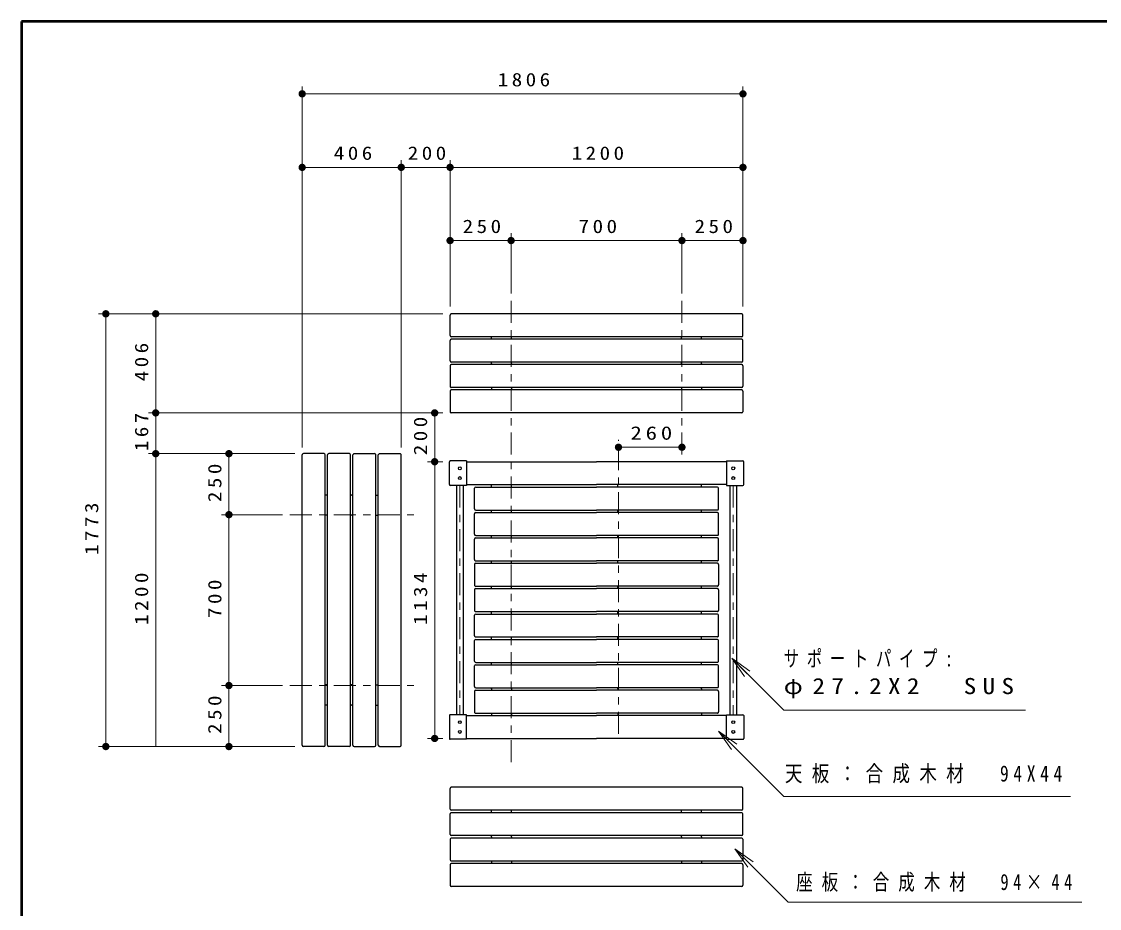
# Model space of a CAD drawing. Units: millimetres on the paper, with parts at other scales. Extents: x -365 to 0, y 0 to 257.
# Drawn here: x -365 to -217.8, y 135.9 to 257 of the extents above; entities that cross this region are included whole.
import ezdxf

# ---------------------------------------------------------------- set-up
doc = ezdxf.new("R2010")
doc.units = ezdxf.units.MM
doc.linetypes.add('USER2', pattern=[6, 3, -1, 1, -1])
doc.layers.add('LY_1', color=7, linetype='Continuous', lineweight=25)
doc.styles.add('ＭＳ ゴシック', font='')
doc.styles.get('ＭＳ ゴシック').set_extended_font_data('MS Gothic')

# ---------------------------------------------------------------- blocks, each defined once
blk = doc.blocks.new('filled_dot')
at = {"color": 0, "linetype": 'Continuous', "lineweight": -2, "const_width": 1.25}
blk.add_lwpolyline([(-0.625, 0, 1), (0.625, 0, 1)], format="xyb", close=True, dxfattribs=at)

msp = doc.modelspace()

# ---------------------------------------------------------------- linework, layer by layer
at = {"layer": 'LY_1', "lineweight": 50}
for p, q in [((-365, 257), (-365, 0)), ((0, 257), (-365, 257))]:
    msp.add_line(p, q, dxfattribs=at)
at = {"layer": 'LY_1', "lineweight": 13}
for p, q in [((-326.677, 238.088), (-326.677, 248.123)), ((-266.477, 228.088), (-266.477, 248.123)), ((-326.677, 247.123), (-266.477, 247.123)), ((-326.677, 198.821), (-326.677, 238.088)), ((-326.677, 237.088), (-313.143, 237.088)), ((-313.143, 198.821), (-313.143, 238.088)), ((-313.143, 237.088), (-306.477, 237.088)), ((-306.477, 218.088), (-306.477, 238.088)), ((-306.477, 237.088), (-266.477, 237.088)), ((-266.477, 218.088), (-266.477, 238.088)), ((-306.477, 218.088), (-306.477, 228.088)), ((-306.477, 227.088), (-298.143, 227.088)), ((-298.143, 219.855), (-298.143, 228.088)), ((-298.143, 227.088), (-274.81, 227.088)), ((-274.81, 219.855), (-274.81, 228.088)), ((-274.81, 227.088), (-266.477, 227.088)), ((-266.477, 218.088), (-266.477, 228.088)), ((-307.477, 217.088), (-354.488, 217.088)), ((-353.488, 157.988), (-353.488, 217.088)), ((-346.677, 203.554), (-346.677, 217.088)), ((-307.477, 203.554), (-347.677, 203.554)), ((-346.677, 197.988), (-346.677, 203.554)), ((-307.477, 203.554), (-309.581, 203.554)), ((-308.581, 196.888), (-308.581, 203.554)), ((-274.81, 200.494), (-274.81, 197.862)), ((-283.477, 199.727), (-283.477, 199.862)), ((-283.477, 198.862), (-274.81, 198.862)), ((-327.677, 197.988), (-347.677, 197.988)), ((-346.677, 157.988), (-346.677, 197.988)), ((-327.677, 197.988), (-337.677, 197.988)), ((-336.677, 189.654), (-336.677, 197.988)), ((-307.477, 196.888), (-309.581, 196.888)), ((-308.581, 159.088), (-308.581, 196.888)), ((-329.354, 189.654), (-337.677, 189.654)), ((-336.677, 166.321), (-336.677, 189.654)), ((-266.248, 167.572), (-268.016, 170.047)), ((-268.016, 170.047), (-265.541, 168.279)), ((-268.016, 170.047), (-265.895, 167.925)), ((-329.354, 166.321), (-337.677, 166.321)), ((-336.677, 157.988), (-336.677, 166.321)), ((-307.477, 159.088), (-309.581, 159.088)), ((-268.041, 157.593), (-269.809, 160.068)), ((-269.809, 160.068), (-267.334, 158.3)), ((-269.809, 160.068), (-267.688, 157.947)), ((-327.677, 157.988), (-354.488, 157.988)), ((-327.677, 157.988), (-337.677, 157.988)), ((-265.81, 141.529), (-267.578, 144.003)), ((-267.578, 144.003), (-265.103, 142.236)), ((-267.578, 144.003), (-265.457, 141.882))]:
    msp.add_line(p, q, dxfattribs=at)
at = {"layer": 'LY_1', "linetype": 'USER2', "lineweight": 13}
for p, q in [((-298.143, 218.855), (-298.143, 155.02)), ((-274.81, 218.855), (-274.81, 200.494)), ((-283.477, 198.727), (-283.477, 158.778)), ((-305.143, 193.654), (-305.143, 162.321)), ((-267.81, 193.654), (-267.811, 162.321)), ((-328.354, 189.654), (-311.432, 189.654)), ((-328.354, 166.321), (-311.432, 166.321))]:
    msp.add_line(p, q, dxfattribs=at)
at = {"layer": 'LY_1', "color": 4}
for p, q in [((-306.477, 214.121), (-306.477, 216.921)), ((-266.643, 217.088), (-306.31, 217.088)), ((-266.477, 214.121), (-266.477, 216.921)), ((-306.477, 210.654), (-306.477, 213.454)), ((-266.643, 213.954), (-306.31, 213.954)), ((-266.643, 213.621), (-306.31, 213.621)), ((-266.477, 210.654), (-266.477, 213.454)), ((-306.477, 209.988), (-306.477, 207.188)), ((-266.643, 210.488), (-306.31, 210.488)), ((-266.643, 210.154), (-306.31, 210.154)), ((-266.477, 209.988), (-266.477, 207.188)), ((-306.477, 206.521), (-306.477, 203.721)), ((-266.643, 207.021), (-306.31, 207.021)), ((-266.643, 206.688), (-306.31, 206.688)), ((-266.477, 206.521), (-266.477, 203.721)), ((-266.643, 203.554), (-306.31, 203.554)), ((-326.677, 158.154), (-326.677, 197.821)), ((-323.71, 197.988), (-326.51, 197.988)), ((-323.543, 158.154), (-323.543, 197.821)), ((-323.21, 158.154), (-323.21, 197.821)), ((-320.243, 197.988), (-323.043, 197.988)), ((-320.077, 158.154), (-320.077, 197.821)), ((-319.743, 158.154), (-319.743, 197.821)), ((-319.577, 197.988), (-316.777, 197.988)), ((-316.61, 158.154), (-316.61, 197.821)), ((-316.277, 158.154), (-316.277, 197.821)), ((-316.11, 197.988), (-313.31, 197.988)), ((-313.143, 158.154), (-313.143, 197.821)), ((-306.577, 193.754), (-306.577, 196.887)), ((-304.243, 196.888), (-286.477, 196.888)), ((-268.71, 196.888), (-286.477, 196.888)), ((-266.377, 193.754), (-266.377, 196.887)), ((-304.243, 193.754), (-286.477, 193.754)), ((-303.143, 190.454), (-303.143, 193.254)), ((-302.977, 193.421), (-286.477, 193.421)), ((-268.71, 193.754), (-286.477, 193.754)), ((-269.977, 193.421), (-286.477, 193.421)), ((-269.81, 190.454), (-269.81, 193.254)), ((-302.977, 190.288), (-286.477, 190.288)), ((-302.977, 189.954), (-286.477, 189.954)), ((-269.977, 190.288), (-286.477, 190.288)), ((-269.977, 189.954), (-286.477, 189.954)), ((-303.143, 186.988), (-303.143, 189.788)), ((-269.81, 186.988), (-269.81, 189.788)), ((-303.143, 183.521), (-303.143, 186.321)), ((-302.977, 186.821), (-286.477, 186.821)), ((-302.977, 186.488), (-286.477, 186.488)), ((-269.977, 186.821), (-286.477, 186.821)), ((-269.977, 186.488), (-286.477, 186.488)), ((-269.81, 183.521), (-269.81, 186.321)), ((-303.143, 182.854), (-303.143, 180.054)), ((-302.977, 183.354), (-286.477, 183.354)), ((-302.977, 183.021), (-286.477, 183.021)), ((-269.977, 183.354), (-286.477, 183.354)), ((-269.977, 183.021), (-286.477, 183.021)), ((-269.81, 182.854), (-269.81, 180.054)), ((-302.977, 179.888), (-286.477, 179.888)), ((-269.977, 179.888), (-286.477, 179.888)), ((-303.143, 179.388), (-303.143, 176.588)), ((-302.977, 179.554), (-286.477, 179.554)), ((-269.977, 179.554), (-286.477, 179.554)), ((-269.81, 179.388), (-269.81, 176.588)), ((-303.143, 173.121), (-303.143, 175.921)), ((-302.977, 176.421), (-286.477, 176.421)), ((-302.977, 176.088), (-286.477, 176.088)), ((-269.977, 176.421), (-286.477, 176.421)), ((-269.977, 176.088), (-286.477, 176.088)), ((-269.81, 173.121), (-269.81, 175.921)), ((-303.143, 169.654), (-303.143, 172.454)), ((-302.977, 172.954), (-286.477, 172.954)), ((-302.977, 172.621), (-286.477, 172.621)), ((-269.977, 172.954), (-286.477, 172.954)), ((-269.977, 172.621), (-286.477, 172.621)), ((-269.81, 169.654), (-269.81, 172.454)), ((-302.977, 169.488), (-286.477, 169.488)), ((-269.977, 169.488), (-286.477, 169.488)), ((-303.143, 166.188), (-303.143, 168.988)), ((-302.977, 169.154), (-286.477, 169.154)), ((-269.977, 169.154), (-286.477, 169.154)), ((-269.81, 166.188), (-269.81, 168.988)), ((-303.143, 165.521), (-303.143, 162.721)), ((-302.977, 166.021), (-286.477, 166.021)), ((-302.977, 165.688), (-286.477, 165.688)), ((-269.977, 166.021), (-286.477, 166.021)), ((-269.977, 165.688), (-286.477, 165.688)), ((-269.81, 165.521), (-269.81, 162.721)), ((-306.577, 162.221), (-306.577, 159.088)), ((-304.243, 162.221), (-286.477, 162.221)), ((-302.977, 162.554), (-286.477, 162.554)), ((-269.977, 162.554), (-286.477, 162.554)), ((-268.71, 162.221), (-286.477, 162.221)), ((-266.377, 162.221), (-266.377, 159.088)), ((-304.243, 159.088), (-286.477, 159.088)), ((-268.71, 159.088), (-286.477, 159.088)), ((-323.71, 157.988), (-326.51, 157.988)), ((-320.243, 157.988), (-323.043, 157.988)), ((-319.577, 157.988), (-316.777, 157.988)), ((-316.11, 157.988), (-313.31, 157.988)), ((-306.477, 149.454), (-306.477, 152.254)), ((-266.643, 152.421), (-306.31, 152.421)), ((-266.477, 149.454), (-266.477, 152.254)), ((-306.477, 145.988), (-306.477, 148.788)), ((-266.643, 149.288), (-306.31, 149.288)), ((-266.643, 148.954), (-306.31, 148.954)), ((-266.477, 145.988), (-266.477, 148.788)), ((-266.643, 145.821), (-306.31, 145.821)), ((-306.477, 145.321), (-306.477, 142.521)), ((-266.643, 145.488), (-306.31, 145.488)), ((-266.477, 145.321), (-266.477, 142.521)), ((-306.477, 141.854), (-306.477, 139.054)), ((-266.643, 142.354), (-306.31, 142.354)), ((-266.643, 142.021), (-306.31, 142.021)), ((-266.477, 141.854), (-266.477, 139.054)), ((-266.643, 138.888), (-306.31, 138.888))]:
    msp.add_line(p, q, dxfattribs=at)
at = {"layer": 'LY_1'}
for p, q in [((-300.81, 213.621), (-300.81, 213.954)), ((-298.068, 213.621), (-298.068, 213.954)), ((-274.885, 213.621), (-274.885, 213.954)), ((-272.143, 213.621), (-272.143, 213.954)), ((-300.81, 210.321), (-300.81, 210.488)), ((-300.81, 210.321), (-300.81, 210.154)), ((-298.068, 210.321), (-298.068, 210.488)), ((-298.068, 210.321), (-298.068, 210.154)), ((-274.885, 210.321), (-274.885, 210.488)), ((-274.885, 210.321), (-274.885, 210.154)), ((-272.143, 210.321), (-272.143, 210.488)), ((-272.143, 210.321), (-272.143, 210.154)), ((-300.81, 207.021), (-300.81, 206.688)), ((-298.068, 207.021), (-298.068, 206.688)), ((-274.885, 207.021), (-274.885, 206.688)), ((-272.143, 207.021), (-272.143, 206.688)), ((-304.243, 196.988), (-306.477, 196.988)), ((-304.243, 196.988), (-304.243, 193.654)), ((-268.71, 196.988), (-266.477, 196.988)), ((-268.71, 196.988), (-268.71, 193.654)), ((-304.243, 193.654), (-306.477, 193.654)), ((-305.597, 193.654), (-305.596, 162.321)), ((-304.69, 193.654), (-304.689, 162.321)), ((-300.81, 193.421), (-300.81, 193.754)), ((-298.068, 193.421), (-298.068, 193.754)), ((-283.552, 193.421), (-283.552, 193.754)), ((-272.143, 193.421), (-272.143, 193.754)), ((-268.71, 193.654), (-266.477, 193.654)), ((-268.263, 193.654), (-268.264, 162.321)), ((-267.357, 193.654), (-267.357, 162.321)), ((-323.21, 192.321), (-323.543, 192.321)), ((-319.91, 192.321), (-320.077, 192.321)), ((-319.91, 192.321), (-319.743, 192.321)), ((-316.61, 192.321), (-316.277, 192.321)), ((-300.81, 189.954), (-300.81, 190.288)), ((-298.068, 189.954), (-298.068, 190.288)), ((-283.552, 189.954), (-283.552, 190.288)), ((-272.143, 189.954), (-272.143, 190.288)), ((-323.21, 189.579), (-323.543, 189.579)), ((-319.91, 189.579), (-320.077, 189.579)), ((-319.91, 189.579), (-319.743, 189.579)), ((-316.61, 189.579), (-316.277, 189.579)), ((-300.81, 186.488), (-300.81, 186.821)), ((-298.068, 186.488), (-298.068, 186.821)), ((-283.552, 186.488), (-283.552, 186.821)), ((-272.143, 186.488), (-272.143, 186.821)), ((-300.81, 183.021), (-300.81, 183.354)), ((-298.068, 183.021), (-298.068, 183.354)), ((-283.552, 183.021), (-283.552, 183.354)), ((-272.143, 183.021), (-272.143, 183.354)), ((-300.81, 179.554), (-300.81, 179.888)), ((-298.068, 179.554), (-298.068, 179.888)), ((-283.552, 179.554), (-283.552, 179.888)), ((-272.143, 179.554), (-272.143, 179.888)), ((-300.81, 176.088), (-300.81, 176.421)), ((-298.068, 176.088), (-298.068, 176.421)), ((-283.552, 176.088), (-283.552, 176.421)), ((-272.143, 176.088), (-272.143, 176.421)), ((-300.81, 172.621), (-300.81, 172.954)), ((-298.068, 172.621), (-298.068, 172.954)), ((-283.552, 172.621), (-283.552, 172.954)), ((-272.143, 172.621), (-272.143, 172.954)), ((-300.81, 169.154), (-300.81, 169.488)), ((-298.068, 169.154), (-298.068, 169.488)), ((-283.552, 169.154), (-283.552, 169.488)), ((-272.143, 169.154), (-272.143, 169.488)), ((-323.21, 166.396), (-323.543, 166.396)), ((-319.91, 166.396), (-320.077, 166.396)), ((-319.91, 166.396), (-319.743, 166.396)), ((-316.61, 166.396), (-316.277, 166.396)), ((-300.81, 165.854), (-300.81, 166.021)), ((-300.81, 165.854), (-300.81, 165.688)), ((-298.068, 165.854), (-298.068, 166.021)), ((-298.068, 165.854), (-298.068, 165.688)), ((-283.552, 165.854), (-283.552, 166.021)), ((-283.552, 165.854), (-283.552, 165.688)), ((-272.143, 165.854), (-272.143, 166.021)), ((-272.143, 165.854), (-272.143, 165.688)), ((-323.21, 163.654), (-323.543, 163.654)), ((-319.91, 163.654), (-320.077, 163.654)), ((-319.91, 163.654), (-319.743, 163.654)), ((-316.61, 163.654), (-316.277, 163.654)), ((-304.243, 162.321), (-306.477, 162.321)), ((-304.243, 158.988), (-304.243, 162.321)), ((-300.81, 162.554), (-300.81, 162.221)), ((-298.068, 162.554), (-298.068, 162.221)), ((-283.552, 162.554), (-283.552, 162.221)), ((-272.143, 162.554), (-272.143, 162.221)), ((-268.71, 162.321), (-266.477, 162.321)), ((-268.71, 158.988), (-268.71, 162.321)), ((-304.243, 158.988), (-306.477, 158.988)), ((-268.71, 158.988), (-266.477, 158.988)), ((-300.81, 148.954), (-300.81, 149.288)), ((-298.068, 148.954), (-298.068, 149.288)), ((-274.885, 148.954), (-274.885, 149.288)), ((-272.143, 148.954), (-272.143, 149.288)), ((-300.81, 145.654), (-300.81, 145.821)), ((-298.068, 145.654), (-298.068, 145.821)), ((-274.885, 145.654), (-274.885, 145.821)), ((-272.143, 145.654), (-272.143, 145.821)), ((-300.81, 145.654), (-300.81, 145.488)), ((-298.068, 145.654), (-298.068, 145.488)), ((-274.885, 145.654), (-274.885, 145.488)), ((-272.143, 145.654), (-272.143, 145.488)), ((-300.81, 142.354), (-300.81, 142.021)), ((-298.068, 142.354), (-298.068, 142.021)), ((-274.885, 142.354), (-274.885, 142.021)), ((-272.143, 142.354), (-272.143, 142.021))]:
    msp.add_line(p, q, dxfattribs=at)
at = {"layer": 'LY_1', "lineweight": 13}
for points in [[(-268.016, 170.047), (-260.918, 162.949), (-227.913, 162.949)], [(-269.809, 160.068), (-260.918, 151.177), (-221.748, 151.177)], [(-267.578, 144.003), (-260.287, 136.713), (-220.212, 136.713)]]:
    msp.add_lwpolyline(points, dxfattribs=at)
at = {"layer": 'LY_1'}
for centre in [(-305.143, 195.988), (-267.81, 195.988), (-305.143, 194.654), (-267.81, 194.654), (-305.143, 161.321), (-267.81, 161.321), (-305.143, 159.988), (-267.81, 159.988)]:
    msp.add_circle(centre, 0.2, dxfattribs=at)
at = {"layer": 'LY_1', "color": 4}
for centre, start, end in [((-306.31, 216.921), 90, 180), ((-266.643, 216.921), 360, 90), ((-306.31, 214.121), 180.00001, 270), ((-306.31, 213.454), 90, 180), ((-266.643, 214.121), 270, 0), ((-266.643, 213.454), 360, 90), ((-306.31, 210.654), 180.00001, 270), ((-266.643, 210.654), 270, 0), ((-306.31, 209.988), 90, 180), ((-266.643, 209.988), 360, 90), ((-306.31, 207.188), 179.99999, 270), ((-306.31, 206.521), 90, 180), ((-266.643, 207.188), 270, 0), ((-266.643, 206.521), 360, 90), ((-306.31, 203.721), 179.99999, 270), ((-266.643, 203.721), 270, 0), ((-326.51, 197.821), 89.99999, 180), ((-323.71, 197.821), 0, 89.99999), ((-323.043, 197.821), 89.99999, 180), ((-320.243, 197.821), 0, 89.99999), ((-319.577, 197.821), 89.99999, 180), ((-316.777, 197.821), 360, 90.00001), ((-316.11, 197.821), 89.99999, 180), ((-313.31, 197.821), 360, 90.00001), ((-302.977, 193.254), 90, 180), ((-269.977, 193.254), 360, 90), ((-302.977, 190.454), 179.99999, 270), ((-302.977, 189.788), 90, 180), ((-269.977, 190.454), 270, 0.00001), ((-269.977, 189.788), 360, 90), ((-302.977, 186.988), 179.99999, 270), ((-269.977, 186.988), 270, 0.00001), ((-302.977, 186.321), 90, 180), ((-269.977, 186.321), 360, 90), ((-302.977, 183.521), 179.99999, 270), ((-302.977, 182.854), 90, 180), ((-269.977, 183.521), 270, 0.00001), ((-269.977, 182.854), 360, 90), ((-302.977, 180.054), 179.99999, 270), ((-269.977, 180.054), 270, 0.00001), ((-302.977, 179.388), 90, 180), ((-269.977, 179.388), 360, 90), ((-302.977, 176.588), 179.99999, 270), ((-302.977, 175.921), 90, 180), ((-269.977, 176.588), 270, 0.00001), ((-269.977, 175.921), 360, 90), ((-302.977, 173.121), 179.99999, 270), ((-302.977, 172.454), 90, 180), ((-269.977, 173.121), 270, 0.00001), ((-269.977, 172.454), 360, 90), ((-302.977, 169.654), 179.99999, 270), ((-269.977, 169.654), 270, 0.00001), ((-302.977, 168.988), 90, 180), ((-269.977, 168.988), 360, 90), ((-302.977, 166.188), 179.99999, 270), ((-302.977, 165.521), 90, 180), ((-269.977, 166.188), 270, 0.00001), ((-269.977, 165.521), 360, 90), ((-302.977, 162.721), 179.99999, 270), ((-269.977, 162.721), 270, 0.00001), ((-326.51, 158.154), 180, 270), ((-323.71, 158.154), 270, 360), ((-323.043, 158.154), 180, 270), ((-320.243, 158.154), 270, 360), ((-319.577, 158.154), 180, 270), ((-316.777, 158.154), 270, 360), ((-316.11, 158.154), 180, 270), ((-313.31, 158.154), 270, 360), ((-306.31, 152.254), 90, 180.00001), ((-266.643, 152.254), 360, 90), ((-306.31, 149.454), 180, 270), ((-306.31, 148.788), 90, 180.00001), ((-266.643, 149.454), 270, 0), ((-266.643, 148.788), 360, 90), ((-306.31, 145.988), 180, 270), ((-266.643, 145.988), 270, 0), ((-306.31, 145.321), 90, 179.99999), ((-266.643, 145.321), 360, 90), ((-306.31, 142.521), 180, 270), ((-306.31, 141.854), 90, 179.99999), ((-266.643, 142.521), 270, 0), ((-266.643, 141.854), 360, 90), ((-306.31, 139.054), 180, 270), ((-266.643, 139.054), 270, 0)]:
    msp.add_arc(centre, 0.167, start, end, dxfattribs=at)
at = {"layer": 'LY_1'}
for centre, start, end in [((-306.477, 196.887), 90.00112, 180.00112), ((-266.477, 196.887), 359.99888, 89.99888), ((-306.477, 193.754), 180.00112, 270.00112), ((-266.477, 193.754), 269.99888, 359.99888), ((-306.477, 162.221), 89.99888, 179.99888), ((-266.477, 162.221), 0.00112, 90.00112), ((-306.477, 159.088), 179.99888, 269.99888), ((-266.477, 159.088), 270.00112, 0.00112)]:
    msp.add_arc(centre, 0.1, start, end, dxfattribs=at)

# ---------------------------------------------------------------- block references
at = {"layer": 'LY_1', "lineweight": 13, "xscale": 0.4, "yscale": 0.4}
for p in [(-326.677, 247.123), (-326.677, 237.088), (-306.477, 227.088), (-283.477, 198.862)]:
    msp.add_blockref('filled_dot', p, dxfattribs=at)
for p, rotation in [((-266.477, 247.123), 180), ((-313.143, 237.088), 180), ((-306.477, 237.088), 180), ((-266.477, 237.088), 180), ((-298.143, 227.088), 180), ((-274.81, 227.088), 180), ((-266.477, 227.088), 180), ((-353.488, 217.088), 270), ((-346.677, 217.088), 270), ((-346.677, 203.554), 270), ((-308.581, 203.554), 270), ((-274.81, 198.862), 180), ((-346.677, 197.988), 270), ((-336.677, 197.988), 270), ((-308.581, 196.888), 270), ((-336.677, 189.654), 270), ((-336.677, 166.321), 270), ((-308.581, 159.088), 90), ((-353.488, 157.988), 90), ((-336.677, 157.988), 90)]:
    msp.add_blockref('filled_dot', p, dxfattribs=dict(at, rotation=rotation))

# ---------------------------------------------------------------- texts
at = {"layer": 'LY_1', "style": 'ＭＳ ゴシック'}
for s, insert, char_height, attachment_point in [('\\T1.33;\\W1.15;1806', (-296.153, 248.123), 1.833, 8), ('\\T1.33;\\W1.15;406', (-319.495, 238.088), 1.833, 8), ('\\T1.33;\\W1.15;200', (-309.393, 238.088), 1.833, 8), ('\\T1.33;\\W1.15;1200', (-286.056, 238.088), 1.833, 8), ('\\T1.33;\\W1.15;250', (-301.895, 228.088), 1.833, 8), ('\\T1.33;\\W1.15;700', (-286.06, 228.088), 1.833, 8), ('\\T1.33;\\W1.15;250', (-270.228, 228.088), 1.833, 8), ('\\T1.33;\\W1.25;260', (-278.735, 199.862), 1.833, 8), ('\\T1.5;\\W0.7;サポートパイプ:', (-260.913, 169.949), 2.199, 4), ('\\T1.5;\\W1.15;φ27.2X2\u3000SUS', (-260.913, 165.949), 2.199, 4), ('\\T1.53;\\W0.8;天板：合成木材\u300094X44', (-260.748, 154.177), 2.199, 4), ('\\T1.55;\\W0.75;座板：合成木材\u300094×44', (-259.212, 139.363), 2.199, 4)]:
    msp.add_mtext(s, dxfattribs=dict(at, insert=insert, char_height=char_height, attachment_point=attachment_point))
at = {"layer": 'LY_1', "char_height": 1.833, "attachment_point": 8, "rotation": 90, "style": 'ＭＳ ゴシック'}
for s, insert in [('\\T1.33;\\W1.15;406', (-347.677, 210.736)), ('\\T1.33;\\W1.15;167', (-347.677, 201.188)), ('\\T1.33;\\W1.15;200', (-309.581, 200.638)), ('\\T1.33;\\W1.15;250', (-337.677, 194.236)), ('\\T1.33;\\W1.15;1773', (-354.488, 187.965)), ('\\T1.33;\\W1.15;1200', (-347.677, 178.409)), ('\\T1.33;\\W1.15;1134', (-309.581, 178.409)), ('\\T1.33;\\W1.15;700', (-337.677, 178.404)), ('\\T1.33;\\W1.15;250', (-337.677, 162.569))]:
    msp.add_mtext(s, dxfattribs=dict(at, insert=insert))

doc.saveas('drawing.dxf')
